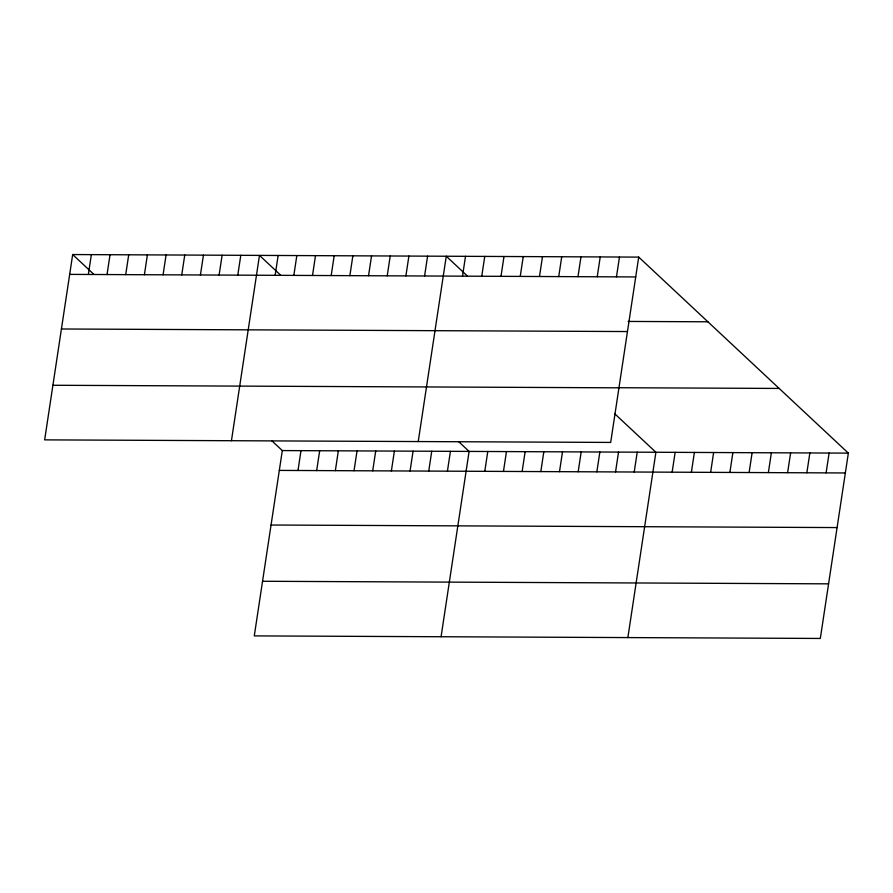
<?xml version="1.0" encoding="UTF-8"?>
<svg xmlns="http://www.w3.org/2000/svg" width="893" height="893" viewBox="0 0 893 893"><rect width="100%" height="100%" fill="white"/><g stroke="black" fill="none" stroke-linecap="round" stroke-linejoin="round"><path stroke-width="1.34" d="M72.679 254.55L44.65 439.869L610.689 442.426L638.718 257.106L72.679 254.55L93.81 274.318M88.351 274.464L91.354 254.639M107.037 274.553L110.04 254.717M125.712 274.642L128.715 254.806M144.398 274.72L147.39 254.885M163.073 274.81L166.076 254.974M181.748 274.888L184.751 255.052M200.434 274.977L203.437 255.141M219.109 275.055L222.111 255.231M237.795 275.144L240.786 255.309M231.443 440.718L259.472 255.398L280.603 275.156M275.144 275.312L278.147 255.476M293.83 275.401L296.833 255.565M271.74 440.684L282.311 450.574L254.282 635.894L820.321 638.45L848.35 453.131L638.718 257.106M312.505 275.479L315.508 255.644M297.994 470.488L300.986 450.652M331.191 275.569L334.183 255.733M316.669 470.578L319.672 450.742M349.866 275.647L352.869 255.822M335.355 470.656L338.347 450.82M368.541 275.736L371.544 255.9M354.03 470.745L357.033 450.909M387.227 275.814L390.23 255.99M372.705 470.823L375.707 450.998M405.902 275.904L408.905 256.068M391.391 470.912L394.382 451.077M424.588 275.993L427.58 256.157M410.066 470.991L413.068 451.166M418.237 441.555L446.266 256.235L467.396 276.004M428.752 471.08L431.743 451.244M462.507 276.16L465.51 256.324M447.426 471.169L450.429 451.333M481.751 276.25L484.754 256.414M441.075 636.731L469.104 451.411L458.533 441.533M500.995 276.339L503.998 256.503M484.787 471.337L487.779 451.501M520.239 276.417L523.242 256.592M503.462 471.415L506.465 451.579M539.484 276.506L542.486 256.671M522.148 471.504L525.14 451.668M558.739 276.596L561.73 256.76M540.823 471.582L543.826 451.758M577.983 276.685L580.975 256.849M559.498 471.671L562.501 451.836M597.227 276.774L600.23 256.938M578.184 471.761L581.176 451.925M616.471 276.852L619.474 257.028M596.859 471.839L599.862 452.003M615.534 471.928L618.536 452.092M634.22 472.006L637.222 452.171M627.868 637.58L655.897 452.26L614.585 413.626M672.139 472.185L675.141 452.349M691.383 472.263L694.386 452.438M710.638 472.352L713.63 452.517M729.882 472.442L732.874 452.606M749.127 472.531L752.118 452.695M768.371 472.62L771.373 452.784M787.615 472.698L790.618 452.874M806.859 472.788L809.862 452.952M826.103 472.877L829.106 453.041M69.676 274.385L635.716 276.942M628.159 321.435L707.892 321.793M61.416 328.992L627.455 331.549M618.336 387.718L779.176 388.444M52.91 385.263L618.949 387.819M282.311 450.574L848.35 453.131M279.308 470.41L845.347 472.966M271.048 525.017L837.087 527.573M262.542 581.276L828.581 583.843"/></g></svg>
